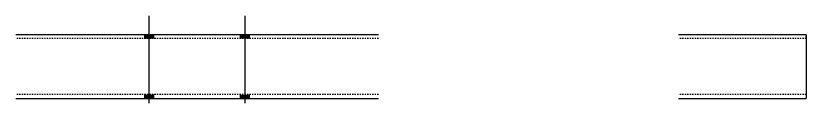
# Model space of a CAD drawing. Header units: millimetres. Extents: x 7 to 12596, y 9 to 214.
# Drawn here: x 11358 to 12596, y 9 to 147 of the extents above; entities that cross this region are included whole.
import ezdxf

# ---------------------------------------------------------------- set-up
doc = ezdxf.new("R2010")
doc.units = ezdxf.units.MM
doc.linetypes.add('DXK_LINE_DOT2', pattern=[3.9198, 1.9599, -1.9599])
doc.layers.add('STÅL', color=7, linetype='Continuous')

msp = doc.modelspace()

# ---------------------------------------------------------------- hatches: boundary and pattern name
at = {"layer": 'STÅL', "linetype": 'Continuous'}
for points in [[(11574.3, 116.5), (11560.3, 116.5), (11560.3, 110.5), (11574.3, 110.5)], [(11574.3, 116.5), (11560.3, 116.5), (11560.3, 110.5), (11574.3, 110.5)], [(11724.3, 116.5), (11710.3, 116.5), (11710.3, 110.5), (11724.3, 110.5)], [(11724.3, 116.5), (11710.3, 116.5), (11710.3, 110.5), (11724.3, 110.5)], [(11574.3, 22.5), (11560.3, 22.5), (11560.3, 16.5), (11574.3, 16.5)], [(11574.3, 22.5), (11560.3, 22.5), (11560.3, 16.5), (11574.3, 16.5)], [(11724.3, 22.5), (11710.3, 22.5), (11710.3, 16.5), (11724.3, 16.5)], [(11724.3, 22.5), (11710.3, 22.5), (11710.3, 16.5), (11724.3, 16.5)]]:
    msp.add_hatch(color=3, dxfattribs=at).paths.add_polyline_path(points)

# ---------------------------------------------------------------- linework, layer by layer
at = {"layer": 'STÅL', "color": 3, "linetype": 'Continuous'}
for p, q in [((11567.3, 9), (11567.3, 146.5)), ((11567.3, 9), (11567.3, 146.5)), ((11717.3, 9), (11717.3, 146.5)), ((11717.3, 9), (11717.3, 146.5)), ((11560.3, 110.5), (11560.3, 116.5)), ((11560.3, 110.5), (11560.3, 116.5)), ((11574.3, 110.5), (11574.3, 116.5)), ((11574.3, 110.5), (11574.3, 116.5)), ((11710.3, 110.5), (11710.3, 116.5)), ((11710.3, 110.5), (11710.3, 116.5)), ((11724.3, 110.5), (11724.3, 116.5)), ((11724.3, 110.5), (11724.3, 116.5)), ((11560.3, 16.5), (11560.3, 22.5)), ((11560.3, 16.5), (11560.3, 22.5)), ((11574.3, 16.5), (11574.3, 22.5)), ((11574.3, 16.5), (11574.3, 22.5)), ((11710.3, 16.5), (11710.3, 22.5)), ((11710.3, 16.5), (11710.3, 22.5)), ((11724.3, 16.5), (11724.3, 22.5)), ((11724.3, 16.5), (11724.3, 22.5))]:
    msp.add_line(p, q, dxfattribs=at)
at = {"layer": 'STÅL', "color": 2, "linetype": 'Continuous'}
for p, q in [((11926.3, 116.5), (11358.3, 116.5)), ((12596.3, 116.5), (12396.3, 116.5)), ((12596.3, 116.5), (12596.3, 115.6)), ((12596.3, 115.6), (12596.3, 104.5)), ((12596.3, 104.5), (12596.3, 28.5)), ((12596.3, 28.5), (12596.3, 16.5)), ((11358.3, 16.5), (11926.3, 16.5)), ((12396.3, 16.5), (12596.3, 16.5))]:
    msp.add_line(p, q, dxfattribs=at)
at = {"layer": 'STÅL', "color": 7, "linetype": 'DXK_LINE_DOT2'}
for p, q in [((12596.3, 113), (12596.3, 116.5)), ((11926.3, 110.5), (11358.3, 110.5)), ((12596.3, 110.5), (12396.3, 110.5)), ((11926.3, 22.5), (11358.3, 22.5)), ((12596.3, 22.5), (12396.3, 22.5))]:
    msp.add_line(p, q, dxfattribs=at)

doc.saveas('drawing.dxf')
